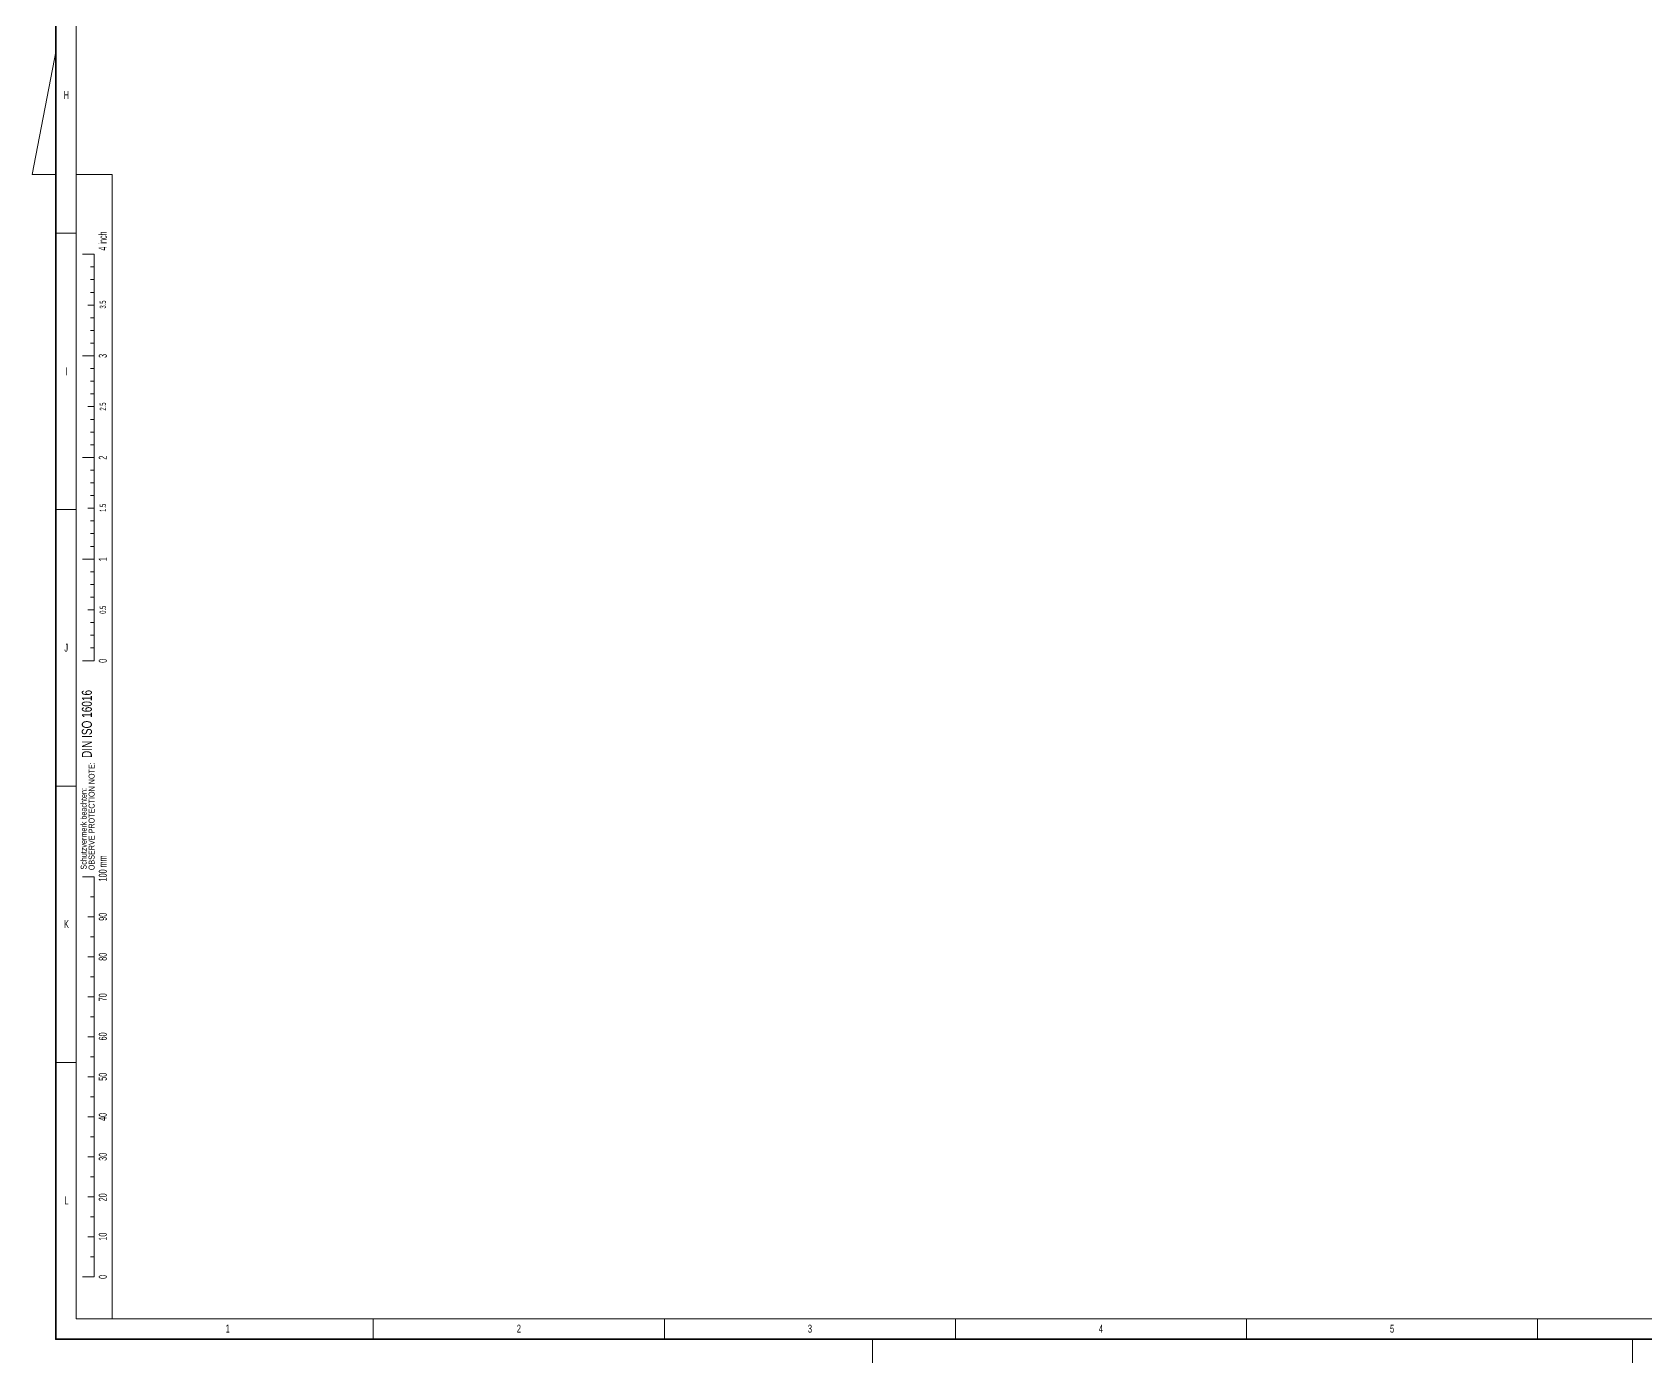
# Paper-space layout 'Blatt1' of a CAD drawing. Header units: millimetres. Extents: x 0 to 1189, y 0 to 841.
# Drawn here: x 0 to 403.3, y 0 to 332.6 of the extents above; entities that cross this region are included whole.
import ezdxf

# ---------------------------------------------------------------- set-up
doc = ezdxf.new("R2010")
doc.units = ezdxf.units.MM
doc.layers.add('1', color=7, linetype='Continuous')
doc.styles.add('SLDTEXTSTYLE0', font='TXT', dxfattribs={"width": 0.675})
doc.styles.add('SLDTEXTSTYLE1', font='TXT', dxfattribs={"width": 0.54})
doc.styles.add('SLDTEXTSTYLE2', font='TXT', dxfattribs={"width": 0.75})

psp = doc.layouts.new('Blatt1')

# ---------------------------------------------------------------- linework, layer by layer
at = {"layer": '1', "lineweight": 18}
psp.add_line((5.8, 835.2), (5.8, 5.8), dxfattribs=at)
at = {"layer": '1', "color": 7, "lineweight": 18}
for p, q in [((6, 835), (6, 6)), ((11, 830), (11, 11)), ((0, 297), (6, 328.086)), ((6, 297), (0, 297)), ((11, 297), (20, 297)), ((20, 297), (20, 11)), ((11, 282.333), (6, 282.333)), ((15.5, 277.1), (12.567, 277.1)), ((15.5, 277.1), (12.567, 277.1)), ((15.5, 175.5), (15.5, 277.1)), ((15.5, 273.925), (14.567, 273.925)), ((15.5, 270.75), (14.567, 270.75)), ((15.5, 267.575), (14.567, 267.575)), ((15.5, 264.4), (13.9, 264.4)), ((15.5, 261.225), (14.567, 261.225)), ((15.5, 258.05), (14.567, 258.05)), ((15.5, 254.875), (14.567, 254.875)), ((15.5, 251.7), (12.567, 251.7)), ((15.5, 251.7), (12.567, 251.7)), ((15.5, 248.525), (14.567, 248.525)), ((15.5, 245.35), (14.567, 245.35)), ((15.5, 242.175), (14.567, 242.175)), ((15.5, 239), (13.9, 239)), ((15.5, 235.825), (14.567, 235.825)), ((15.5, 232.65), (14.567, 232.65)), ((15.5, 226.3), (12.567, 226.3)), ((15.5, 226.3), (12.567, 226.3)), ((15.5, 229.475), (14.567, 229.475)), ((15.5, 223.125), (14.567, 223.125)), ((15.5, 219.95), (14.567, 219.95)), ((15.5, 216.775), (14.567, 216.775)), ((11, 213.25), (6, 213.25)), ((15.5, 213.6), (13.9, 213.6)), ((15.5, 210.425), (14.567, 210.425)), ((15.5, 207.25), (14.567, 207.25)), ((15.5, 204.075), (14.567, 204.075)), ((15.5, 200.9), (12.567, 200.9)), ((15.5, 200.9), (12.567, 200.9)), ((15.5, 197.725), (14.567, 197.725)), ((15.5, 194.55), (14.567, 194.55)), ((15.5, 191.375), (14.567, 191.375)), ((15.5, 188.2), (13.9, 188.2)), ((15.5, 185.025), (14.567, 185.025)), ((15.5, 181.85), (14.567, 181.85)), ((15.5, 178.675), (14.567, 178.675)), ((15.5, 175.5), (12.567, 175.5)), ((11, 144.167), (6, 144.167)), ((15.5, 121.5), (12.567, 121.5)), ((15.5, 21.5), (15.5, 121.5)), ((15.5, 116.5), (14.567, 116.5)), ((15.5, 111.5), (13.9, 111.5)), ((15.5, 106.5), (14.567, 106.5)), ((15.5, 101.5), (13.9, 101.5)), ((15.5, 96.5), (14.567, 96.5)), ((15.5, 91.5), (13.9, 91.5)), ((15.5, 86.5), (14.567, 86.5)), ((15.5, 81.5), (13.9, 81.5)), ((11, 75.083), (6, 75.083)), ((15.5, 76.5), (14.567, 76.5)), ((15.5, 71.5), (13.9, 71.5)), ((15.5, 66.5), (14.567, 66.5)), ((15.5, 61.5), (13.9, 61.5)), ((15.5, 56.5), (14.567, 56.5)), ((15.5, 51.5), (13.9, 51.5)), ((15.5, 46.5), (14.567, 46.5)), ((15.5, 41.5), (13.9, 41.5)), ((15.5, 36.5), (14.567, 36.5)), ((15.5, 31.5), (13.9, 31.5)), ((15.5, 26.5), (14.567, 26.5)), ((15.5, 21.5), (12.567, 21.5)), ((11, 11), (999.002, 11)), ((85.25, 11), (85.25, 6)), ((158, 11), (158, 6)), ((230.75, 11), (230.75, 6)), ((303.5, 11), (303.5, 6)), ((376.25, 11), (376.25, 6)), ((5.8, 5.8), (1183.2, 5.8)), ((6, 6), (1183, 6)), ((210, 0), (210, 5.8)), ((400, 0), (400, 5.8))]:
    psp.add_line(p, q, dxfattribs=at)

# ---------------------------------------------------------------- texts
at = {"color": 7, "linetype": 'Continuous', "lineweight": 0, "char_height": 1.5, "attachment_point": 1, "rotation": 90, "style": 'SLDTEXTSTYLE2'}
for s, insert in [('OBSERVE PROTECTION NOTE:', (14.073, 123.123)), ('Schutzvermerk beachten:', (12.092, 123.27))]:
    psp.add_mtext(s, dxfattribs=dict(at, insert=insert))
at = {"layer": '1', "char_height": 2, "attachment_point": 2, "style": 'SLDTEXTSTYLE0'}
for s, insert in [('H', (8.498, 317.898)), ('I', (8.539, 248.814)), ('J', (8.485, 179.731)), ('K', (8.546, 110.648)), ('L', (8.536, 41.564)), ('1', (48.858, 9.523)), ('2', (121.639, 9.523)), ('3', (194.393, 9.523)), ('4', (267.133, 9.523)), ('5', (339.899, 9.523))]:
    psp.add_mtext(s, dxfattribs=dict(at, insert=insert))
at = {"layer": '1', "rotation": 90}
for s, insert, char_height, attachment_point, style in [('4 inch', (16.626, 280.403), 2, 2, 'SLDTEXTSTYLE1'), ('3.5', (16.831, 264.53), 1.6, 2, 'SLDTEXTSTYLE1'), ('3', (16.626, 251.69), 2, 2, 'SLDTEXTSTYLE1'), ('2.5', (16.831, 239.028), 1.6, 2, 'SLDTEXTSTYLE1'), ('2', (16.626, 226.261), 2, 2, 'SLDTEXTSTYLE1'), ('1.5', (16.831, 213.707), 1.6, 2, 'SLDTEXTSTYLE1'), ('1', (16.626, 200.862), 2, 2, 'SLDTEXTSTYLE1'), ('0.5', (16.831, 188.226), 1.6, 2, 'SLDTEXTSTYLE1'), ('0', (16.626, 175.46), 2, 2, 'SLDTEXTSTYLE1'), ('DIN ISO 16016', (12.392, 151.18), 2.5, 1, 'SLDTEXTSTYLE2'), ('100 mm', (16.626, 123.571), 2, 2, 'SLDTEXTSTYLE1'), ('90', (16.626, 111.473), 2, 2, 'SLDTEXTSTYLE1'), ('80', (16.626, 101.473), 2, 2, 'SLDTEXTSTYLE1'), ('70', (16.626, 91.355), 2, 2, 'SLDTEXTSTYLE1'), ('60', (16.626, 81.567), 2, 2, 'SLDTEXTSTYLE1'), ('50', (16.626, 71.479), 2, 2, 'SLDTEXTSTYLE1'), ('40', (16.626, 61.451), 2, 2, 'SLDTEXTSTYLE1'), ('30', (16.626, 51.475), 2, 2, 'SLDTEXTSTYLE1'), ('20', (16.626, 41.342), 2, 2, 'SLDTEXTSTYLE1'), ('10', (16.626, 31.524), 2, 2, 'SLDTEXTSTYLE1'), ('0', (16.626, 21.46), 2, 2, 'SLDTEXTSTYLE1')]:
    psp.add_mtext(s, dxfattribs=dict(at, insert=insert, char_height=char_height, attachment_point=attachment_point, style=style))

doc.saveas('drawing.dxf')
